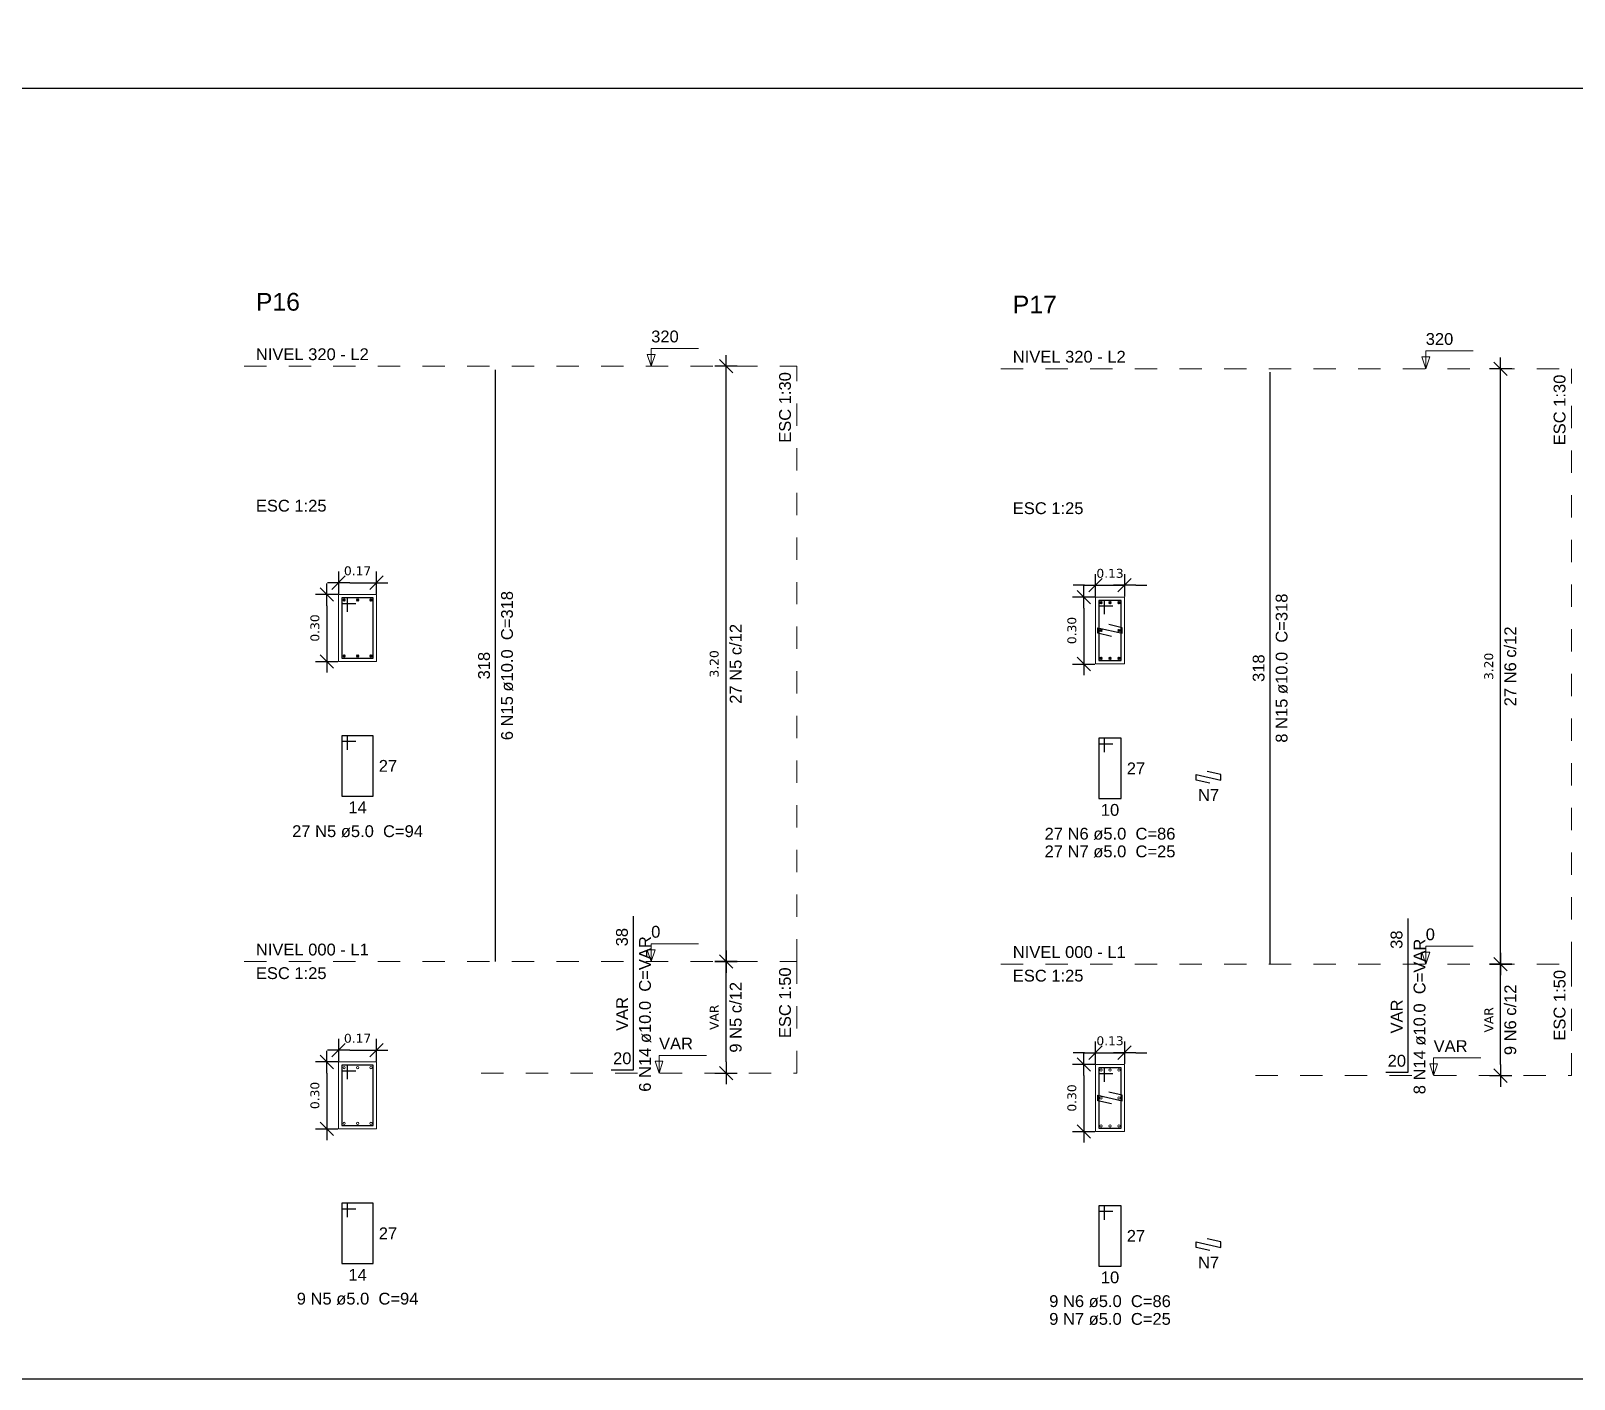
# Model space of a CAD drawing. Extents: x 25 to 1028, y -81 to 176.
# Drawn here: x 794.65 to 801.56, y 119.68 to 125.72 of the extents above; entities that cross this region are included whole.
import ezdxf

# ---------------------------------------------------------------- set-up
doc = ezdxf.new("R2010")
doc.units = 0
doc.header["$LTSCALE"] = 0.3
doc.header["$PDSIZE"] = 0.1
doc.linetypes.add('DOT2', pattern=[3.175, 0, -3.175])
doc.layers.get('0').update_dxf_attribs({"linetype": 'CONTINUOUS'})
doc.layers.get('Defpoints').update_dxf_attribs({"linetype": 'CONTINUOUS'})
doc.layers.add('ARQ-CTA-1_025', color=1, linetype='CONTINUOUS')
for name, color, linetype, lineweight in [('DT-Barras na forma', 2, 'CONTINUOUS', 30), ('DT-Barras no corte', 5, 'CONTINUOUS', 5), ('DT-Barras rebatidas', 2, 'CONTINUOUS', 30), ('DT-Forma', 5, 'CONTINUOUS', 5), ('DT-Pontilhado', 9, 'DOT2', 5), ('DT-Textos', 7, 'CONTINUOUS', 5), ('DT-Título', 3, 'CONTINUOUS', 20)]:
    doc.layers.add(name, color=color, linetype=linetype, lineweight=lineweight)
doc.layers.add('VPort', color=45, linetype='CONTINUOUS', plot=False)
doc.styles.add('Arial', font='arial.ttf')
doc.styles.add('FNDE Texto Cota 0025', font='verdana.ttf', dxfattribs={"height": 0.04})
doc.dimstyles.new('FNDE 1-0025', dxfattribs={"dimscale": 5, "dimtxt": 0.04, "dimasz": 0.01, "dimexe": 0.15, "dimexo": 0.15, "dimgap": 0.005, "dimtad": 1, "dimzin": 1, "dimdsep": 46, "dimtxsty": 'FNDE Texto Cota 0025', "dimblk": 'tic', "dimcen": 0.015, "dimdle": 0.15, "dimse1": 1, "dimse2": 1, "dimclrd": 251, "dimclre": 251, "dimclrt": 256, "dimaunit": 1, "dimadec": 3, "dimazin": 0, "dimtfac": 1, "dimtix": 1, "dimtmove": 2, "dimatfit": 3, "dimfxl": 0.15, "dimtvp": 1, "dimtolj": 1, "dimtzin": 0, "dimarcsym": 0})

# ---------------------------------------------------------------- blocks, each defined once
blk = doc.blocks.new('tic')
at = {"color": 251}
for p, q in [((-1, 0), (1, 0)), ((0, -1), (0, 1))]:
    blk.add_line(p, q, dxfattribs=at)
blk.add_line((-0.6, -0.6), (0.6, 0.6))
blk = doc.blocks.new('*D250')
at = {"layer": 'ARQ-CTA-1_025', "color": 251, "lineweight": -2}
blk.add_line((795.9778, 121.0512), (795.9778, 120.8512), dxfattribs=at)
at = {"layer": 'Defpoints', "color": 0}
for p in [(796.0307, 121.1012), (795.9778, 120.8012), (796.0307, 120.8012)]:
    blk.add_point(p, dxfattribs=at)
at = {"layer": 'ARQ-CTA-1_025', "color": 251, "lineweight": -2, "xscale": 0.05, "yscale": 0.05, "zscale": 0.05}
for p, rotation in [((795.9778, 121.1012), 90), ((795.9778, 120.8012), 270)]:
    blk.add_blockref('tic', p, dxfattribs=dict(at, rotation=rotation))
at = {"layer": 'ARQ-CTA-1_025', "insert": (795.9248, 120.9512), "char_height": 0.04, "attachment_point": 5, "rotation": 90, "style": 'FNDE Texto Cota 0025'}
blk.add_mtext('\\A1;0.30', dxfattribs=at)
blk = doc.blocks.new('*D251')
at = {"layer": 'ARQ-CTA-1_025', "color": 251, "lineweight": -2}
blk.add_line((796.0807, 121.1542), (796.1507, 121.1542), dxfattribs=at)
at = {"layer": 'Defpoints', "color": 0}
for p in [(796.0307, 121.1012), (796.2007, 121.1542), (796.2007, 121.1012)]:
    blk.add_point(p, dxfattribs=at)
at = {"layer": 'ARQ-CTA-1_025', "color": 251, "lineweight": -2, "xscale": 0.05, "yscale": 0.05, "zscale": 0.05, "rotation": 180}
blk.add_blockref('tic', (796.0307, 121.1542), dxfattribs=at)
at = {"layer": 'ARQ-CTA-1_025', "color": 251, "lineweight": -2, "xscale": 0.05, "yscale": 0.05, "zscale": 0.05}
blk.add_blockref('tic', (796.2007, 121.1542), dxfattribs=at)
at = {"layer": 'ARQ-CTA-1_025', "insert": (796.1157, 121.2071), "char_height": 0.04, "attachment_point": 5, "style": 'FNDE Texto Cota 0025'}
blk.add_mtext('\\A1;0.17', dxfattribs=at)
blk = doc.blocks.new('*D252')
at = {"layer": 'ARQ-CTA-1_025', "color": 251, "lineweight": -2}
blk.add_line((797.766, 121.1013), (797.766, 121.5013), dxfattribs=at)
at = {"layer": 'Defpoints', "color": 0}
for p in [(797.766, 121.5513), (797.819, 121.5513), (797.819, 121.0513)]:
    blk.add_point(p, dxfattribs=at)
at = {"layer": 'ARQ-CTA-1_025', "color": 251, "lineweight": -2, "xscale": 0.05, "yscale": 0.05, "zscale": 0.05}
for p, rotation in [((797.766, 121.5513), 90), ((797.766, 121.0513), 270)]:
    blk.add_blockref('tic', p, dxfattribs=dict(at, rotation=rotation))
at = {"layer": 'ARQ-CTA-1_025', "insert": (797.7131, 121.3013), "char_height": 0.04, "attachment_point": 5, "rotation": 90, "style": 'FNDE Texto Cota 0025'}
blk.add_mtext('\\A1;VAR', dxfattribs=at)
blk = doc.blocks.new('*D253')
at = {"layer": 'ARQ-CTA-1_025', "color": 251, "lineweight": -2}
blk.add_line((795.9778, 123.1453), (795.9778, 122.9453), dxfattribs=at)
at = {"layer": 'Defpoints', "color": 0}
for p in [(796.0307, 123.1953), (795.9778, 122.8953), (796.0307, 122.8953)]:
    blk.add_point(p, dxfattribs=at)
at = {"layer": 'ARQ-CTA-1_025', "color": 251, "lineweight": -2, "xscale": 0.05, "yscale": 0.05, "zscale": 0.05}
for p, rotation in [((795.9778, 123.1953), 90), ((795.9778, 122.8953), 270)]:
    blk.add_blockref('tic', p, dxfattribs=dict(at, rotation=rotation))
at = {"layer": 'ARQ-CTA-1_025', "insert": (795.9248, 123.0453), "char_height": 0.04, "attachment_point": 5, "rotation": 90, "style": 'FNDE Texto Cota 0025'}
blk.add_mtext('\\A1;0.30', dxfattribs=at)
blk = doc.blocks.new('*D254')
at = {"layer": 'ARQ-CTA-1_025', "color": 251, "lineweight": -2}
blk.add_line((796.0807, 123.2483), (796.1507, 123.2483), dxfattribs=at)
at = {"layer": 'Defpoints', "color": 0}
for p in [(796.2007, 123.2483), (796.0307, 123.1953), (796.2007, 123.1953)]:
    blk.add_point(p, dxfattribs=at)
at = {"layer": 'ARQ-CTA-1_025', "color": 251, "lineweight": -2, "xscale": 0.05, "yscale": 0.05, "zscale": 0.05, "rotation": 180}
blk.add_blockref('tic', (796.0307, 123.2483), dxfattribs=at)
at = {"layer": 'ARQ-CTA-1_025', "color": 251, "lineweight": -2, "xscale": 0.05, "yscale": 0.05, "zscale": 0.05}
blk.add_blockref('tic', (796.2007, 123.2483), dxfattribs=at)
at = {"layer": 'ARQ-CTA-1_025', "insert": (796.1157, 123.3012), "char_height": 0.04, "attachment_point": 5, "style": 'FNDE Texto Cota 0025'}
blk.add_mtext('\\A1;0.17', dxfattribs=at)
blk = doc.blocks.new('*D255')
at = {"layer": 'ARQ-CTA-1_025', "color": 251, "lineweight": -2}
blk.add_line((797.766, 121.6013), (797.766, 124.168), dxfattribs=at)
at = {"layer": 'Defpoints', "color": 0}
for p in [(797.766, 124.218), (797.819, 124.218), (797.819, 121.5513)]:
    blk.add_point(p, dxfattribs=at)
at = {"layer": 'ARQ-CTA-1_025', "color": 251, "lineweight": -2, "xscale": 0.05, "yscale": 0.05, "zscale": 0.05}
for p, rotation in [((797.766, 124.218), 90), ((797.766, 121.5513), 270)]:
    blk.add_blockref('tic', p, dxfattribs=dict(at, rotation=rotation))
at = {"layer": 'ARQ-CTA-1_025', "insert": (797.7131, 122.8846), "char_height": 0.04, "attachment_point": 5, "rotation": 90, "style": 'FNDE Texto Cota 0025'}
blk.add_mtext('\\A1;3.20', dxfattribs=at)
blk = doc.blocks.new('*D256')
at = {"layer": 'ARQ-CTA-1_025', "color": 251, "lineweight": -2}
blk.add_line((799.3679, 121.04), (799.3679, 120.84), dxfattribs=at)
at = {"layer": 'Defpoints', "color": 0}
for p in [(799.4209, 121.09), (799.3679, 120.79), (799.4209, 120.79)]:
    blk.add_point(p, dxfattribs=at)
at = {"layer": 'ARQ-CTA-1_025', "color": 251, "lineweight": -2, "xscale": 0.05, "yscale": 0.05, "zscale": 0.05}
for p, rotation in [((799.3679, 121.09), 90), ((799.3679, 120.79), 270)]:
    blk.add_blockref('tic', p, dxfattribs=dict(at, rotation=rotation))
at = {"layer": 'ARQ-CTA-1_025', "insert": (799.315, 120.94), "char_height": 0.04, "attachment_point": 5, "rotation": 90, "style": 'FNDE Texto Cota 0025'}
blk.add_mtext('\\A1;0.30', dxfattribs=at)
blk = doc.blocks.new('*D257')
at = {"layer": 'ARQ-CTA-1_025', "color": 251, "lineweight": -2}
for p, q in [((799.3709, 121.1429), (799.3209, 121.1429)), ((799.4209, 121.1429), (799.5509, 121.1429)), ((799.6009, 121.1429), (799.6509, 121.1429))]:
    blk.add_line(p, q, dxfattribs=at)
at = {"layer": 'Defpoints', "color": 0}
for p in [(799.5509, 121.1429), (799.4209, 121.09), (799.5509, 121.09)]:
    blk.add_point(p, dxfattribs=at)
at = {"layer": 'ARQ-CTA-1_025', "color": 251, "lineweight": -2, "xscale": 0.05, "yscale": 0.05, "zscale": 0.05}
blk.add_blockref('tic', (799.4209, 121.1429), dxfattribs=at)
at = {"layer": 'ARQ-CTA-1_025', "color": 251, "lineweight": -2, "xscale": 0.05, "yscale": 0.05, "zscale": 0.05, "rotation": 180}
blk.add_blockref('tic', (799.5509, 121.1429), dxfattribs=at)
at = {"layer": 'ARQ-CTA-1_025', "insert": (799.4859, 121.1959), "char_height": 0.04, "attachment_point": 5, "style": 'FNDE Texto Cota 0025'}
blk.add_mtext('\\A1;0.13', dxfattribs=at)
blk = doc.blocks.new('*D258')
at = {"layer": 'ARQ-CTA-1_025', "color": 251, "lineweight": -2}
blk.add_line((801.2352, 121.09), (801.2352, 121.49), dxfattribs=at)
at = {"layer": 'Defpoints', "color": 0}
for p in [(801.2352, 121.54), (801.2881, 121.54), (801.2881, 121.04)]:
    blk.add_point(p, dxfattribs=at)
at = {"layer": 'ARQ-CTA-1_025', "color": 251, "lineweight": -2, "xscale": 0.05, "yscale": 0.05, "zscale": 0.05}
for p, rotation in [((801.2352, 121.54), 90), ((801.2352, 121.04), 270)]:
    blk.add_blockref('tic', p, dxfattribs=dict(at, rotation=rotation))
at = {"layer": 'ARQ-CTA-1_025', "insert": (801.1822, 121.29), "char_height": 0.04, "attachment_point": 5, "rotation": 90, "style": 'FNDE Texto Cota 0025'}
blk.add_mtext('\\A1;VAR', dxfattribs=at)
blk = doc.blocks.new('*D259')
at = {"layer": 'ARQ-CTA-1_025', "color": 251, "lineweight": -2}
blk.add_line((799.3679, 123.134), (799.3679, 122.934), dxfattribs=at)
at = {"layer": 'Defpoints', "color": 0}
for p in [(799.4209, 123.184), (799.3679, 122.884), (799.4209, 122.884)]:
    blk.add_point(p, dxfattribs=at)
at = {"layer": 'ARQ-CTA-1_025', "color": 251, "lineweight": -2, "xscale": 0.05, "yscale": 0.05, "zscale": 0.05}
for p, rotation in [((799.3679, 123.184), 90), ((799.3679, 122.884), 270)]:
    blk.add_blockref('tic', p, dxfattribs=dict(at, rotation=rotation))
at = {"layer": 'ARQ-CTA-1_025', "insert": (799.315, 123.034), "char_height": 0.04, "attachment_point": 5, "rotation": 90, "style": 'FNDE Texto Cota 0025'}
blk.add_mtext('\\A1;0.30', dxfattribs=at)
blk = doc.blocks.new('*D260')
at = {"layer": 'ARQ-CTA-1_025', "color": 251, "lineweight": -2}
for p, q in [((799.3709, 123.237), (799.3209, 123.237)), ((799.4209, 123.237), (799.5509, 123.237)), ((799.6009, 123.237), (799.6509, 123.237))]:
    blk.add_line(p, q, dxfattribs=at)
at = {"layer": 'Defpoints', "color": 0}
for p in [(799.4209, 123.184), (799.5509, 123.237), (799.5509, 123.184)]:
    blk.add_point(p, dxfattribs=at)
at = {"layer": 'ARQ-CTA-1_025', "color": 251, "lineweight": -2, "xscale": 0.05, "yscale": 0.05, "zscale": 0.05}
blk.add_blockref('tic', (799.4209, 123.237), dxfattribs=at)
at = {"layer": 'ARQ-CTA-1_025', "color": 251, "lineweight": -2, "xscale": 0.05, "yscale": 0.05, "zscale": 0.05, "rotation": 180}
blk.add_blockref('tic', (799.5509, 123.237), dxfattribs=at)
at = {"layer": 'ARQ-CTA-1_025', "insert": (799.4859, 123.2899), "char_height": 0.04, "attachment_point": 5, "style": 'FNDE Texto Cota 0025'}
blk.add_mtext('\\A1;0.13', dxfattribs=at)
blk = doc.blocks.new('*D261')
at = {"layer": 'ARQ-CTA-1_025', "color": 251, "lineweight": -2}
blk.add_line((801.2352, 121.59), (801.2352, 124.1567), dxfattribs=at)
at = {"layer": 'Defpoints', "color": 0}
for p in [(801.2352, 124.2067), (801.2881, 124.2067), (801.2881, 121.54)]:
    blk.add_point(p, dxfattribs=at)
at = {"layer": 'ARQ-CTA-1_025', "color": 251, "lineweight": -2, "xscale": 0.05, "yscale": 0.05, "zscale": 0.05}
for p, rotation in [((801.2352, 124.2067), 90), ((801.2352, 121.54), 270)]:
    blk.add_blockref('tic', p, dxfattribs=dict(at, rotation=rotation))
at = {"layer": 'ARQ-CTA-1_025', "insert": (801.1822, 122.8734), "char_height": 0.04, "attachment_point": 5, "rotation": 90, "style": 'FNDE Texto Cota 0025'}
blk.add_mtext('\\A1;3.20', dxfattribs=at)

msp = doc.modelspace()

# ---------------------------------------------------------------- linework, layer by layer
at = {"layer": 'DT-Barras na forma'}
for p, q in [((796.07072764, 123.18031115), (796.04572764, 123.18031114)), ((796.04572764, 123.18031114), (796.04572765, 122.91031114)), ((796.18572774, 123.18031114), (796.04572774, 123.18031109)), ((796.04572774, 123.18031109), (796.04572774, 123.15531109)), ((796.07072762, 123.11781115), (796.07072764, 123.18031115)), ((796.18572765, 122.91031114), (796.18572774, 123.18031114)), ((796.04572774, 123.15531109), (796.10822774, 123.15531109)), ((799.46085087, 123.16904152), (799.43585087, 123.16904151)), ((799.43585087, 123.16904151), (799.43585087, 122.89904151)), ((799.53585096, 123.16904151), (799.43585096, 123.16904148)), ((799.43585096, 123.16904148), (799.43585096, 123.14404148)), ((799.43585096, 123.14404148), (799.49835096, 123.14404148)), ((799.46085085, 123.10654152), (799.46085087, 123.16904152)), ((799.53585087, 122.89904151), (799.53585096, 123.16904151)), ((799.4308508, 123.02154159), (799.4308508, 123.04654159)), ((799.4308508, 123.04654159), (799.54085081, 123.02154163)), ((799.54085082, 123.04654163), (799.47990502, 123.06039295)), ((799.54085081, 123.02154163), (799.54085082, 123.04654163)), ((799.4917966, 123.00769027), (799.4308508, 123.02154159)), ((796.04572765, 122.91031114), (796.18572765, 122.91031114)), ((799.43585087, 122.89904151), (799.53585087, 122.89904151)), ((796.07072764, 121.08623615), (796.04572764, 121.08623614)), ((796.04572764, 121.08623614), (796.04572765, 120.81623614)), ((796.18572774, 121.08623614), (796.04572774, 121.08623609)), ((796.04572774, 121.08623609), (796.04572774, 121.06123609)), ((796.04572774, 121.06123609), (796.10822774, 121.06123609)), ((796.07072762, 121.02373615), (796.07072764, 121.08623615)), ((796.18572765, 120.81623614), (796.18572774, 121.08623614)), ((799.46085087, 121.07496652), (799.43585087, 121.07496651)), ((799.43585087, 121.07496651), (799.43585087, 120.80496651)), ((799.53585096, 121.07496651), (799.43585096, 121.07496648)), ((799.43585096, 121.07496648), (799.43585096, 121.04996648)), ((799.43585096, 121.04996648), (799.49835096, 121.04996648)), ((799.46085085, 121.01246652), (799.46085087, 121.07496652)), ((799.53585087, 120.80496651), (799.53585096, 121.07496651)), ((799.54085082, 120.95246663), (799.47990502, 120.96631795)), ((799.4308508, 120.92746659), (799.4308508, 120.95246659)), ((799.4308508, 120.95246659), (799.54085081, 120.92746663)), ((799.4917966, 120.91361527), (799.4308508, 120.92746659)), ((799.54085081, 120.92746663), (799.54085082, 120.95246663)), ((796.04572765, 120.81623614), (796.18572765, 120.81623614)), ((799.43585087, 120.80496651), (799.53585087, 120.80496651))]:
    msp.add_line(p, q, dxfattribs=at)
at = {"layer": 'DT-Barras no corte'}
for p, q in [((796.05072762, 123.16531115), (796.06072762, 123.17531115)), ((796.05072762, 123.17531115), (796.06072762, 123.16531115)), ((796.11072762, 123.16531115), (796.12072762, 123.17531115)), ((796.11072762, 123.17531115), (796.12072762, 123.16531115)), ((796.17072762, 123.16531115), (796.18072762, 123.17531115)), ((796.17072762, 123.17531115), (796.18072762, 123.16531115)), ((799.44085085, 123.15404152), (799.45085085, 123.16404152)), ((799.44085085, 123.16404152), (799.45085085, 123.15404152)), ((799.48085085, 123.15404152), (799.49085085, 123.16404152)), ((799.48085085, 123.16404152), (799.49085085, 123.15404152)), ((799.52085085, 123.15404152), (799.53085085, 123.16404152)), ((799.52085085, 123.16404152), (799.53085085, 123.15404152)), ((799.44085085, 123.02904152), (799.45085085, 123.03904152)), ((799.44085085, 123.03904152), (799.45085085, 123.02904152)), ((799.52085085, 123.02904152), (799.53085085, 123.03904152)), ((799.52085085, 123.03904152), (799.53085085, 123.02904152)), ((796.05072762, 122.91531115), (796.06072762, 122.92531115)), ((796.05072762, 122.92531115), (796.06072762, 122.91531115)), ((796.11072762, 122.91531115), (796.12072762, 122.92531115)), ((796.11072762, 122.92531115), (796.12072762, 122.91531115)), ((796.17072762, 122.91531115), (796.18072762, 122.92531115)), ((796.17072762, 122.92531115), (796.18072762, 122.91531115)), ((799.44085085, 122.90404152), (799.45085085, 122.91404152)), ((799.44085085, 122.91404152), (799.45085085, 122.90404152)), ((799.48085085, 122.90404152), (799.49085085, 122.91404152)), ((799.48085085, 122.91404152), (799.49085085, 122.90404152)), ((799.52085085, 122.90404152), (799.53085085, 122.91404152)), ((799.52085085, 122.91404152), (799.53085085, 122.90404152))]:
    msp.add_line(p, q, dxfattribs=at)
for centre in [(796.05572762, 123.17031115), (796.11572762, 123.17031115), (796.17572762, 123.17031115), (799.44585085, 123.15904152), (799.48585085, 123.15904152), (799.52585085, 123.15904152), (799.44585085, 123.03404152), (799.52585085, 123.03404152), (796.05572762, 122.92031115), (796.11572762, 122.92031115), (796.17572762, 122.92031115), (799.44585085, 122.90904152), (799.48585085, 122.90904152), (799.52585085, 122.90904152), (796.05572762, 121.07623615), (796.11572762, 121.07623615), (796.17572762, 121.07623615), (799.44585085, 121.06496652), (799.48585085, 121.06496652), (799.52585085, 121.06496652), (799.44585085, 120.93996652), (799.52585085, 120.93996652), (796.05572762, 120.82623615), (796.11572762, 120.82623615), (796.17572762, 120.82623615), (799.44585085, 120.81496652), (799.48585085, 120.81496652), (799.52585085, 120.81496652)]:
    msp.add_circle(centre, 0.005, dxfattribs=at)
at = {"layer": 'DT-Barras rebatidas'}
for p, q in [((796.73347762, 121.55131115), (796.73347849, 124.20211797)), ((800.2026551, 121.54004152), (800.20265597, 124.19084835)), ((796.07072764, 122.56261115), (796.04572764, 122.56261114)), ((796.04572764, 122.56261114), (796.04572765, 122.29261114)), ((796.18572774, 122.56261114), (796.04572774, 122.56261109)), ((796.04572774, 122.56261109), (796.04572774, 122.53761109)), ((796.07072762, 122.50011115), (796.07072764, 122.56261115)), ((796.18572765, 122.29261114), (796.18572774, 122.56261114)), ((799.46085087, 122.55134152), (799.43585087, 122.55134151)), ((799.43585087, 122.55134151), (799.43585087, 122.28134151)), ((799.53585096, 122.55134151), (799.43585096, 122.55134148)), ((799.43585096, 122.55134148), (799.43585096, 122.52634148)), ((799.46085085, 122.48884152), (799.46085087, 122.55134152)), ((799.53585087, 122.28134151), (799.53585096, 122.55134151)), ((796.04572774, 122.53761109), (796.10822774, 122.53761109)), ((799.43585096, 122.52634148), (799.49835096, 122.52634148)), ((799.87203005, 122.36412909), (799.87203005, 122.38912909)), ((799.87203005, 122.38912909), (799.98203006, 122.36412913)), ((799.93297585, 122.35027777), (799.87203005, 122.36412909)), ((799.98203007, 122.38912913), (799.92108427, 122.40298045)), ((799.98203006, 122.36412913), (799.98203007, 122.38912913)), ((796.04572765, 122.29261114), (796.18572765, 122.29261114)), ((799.43585087, 122.28134151), (799.53585087, 122.28134151)), ((797.35122779, 121.56631115), (797.35122785, 121.75465367)), ((800.82040526, 121.55504152), (800.82040532, 121.74338405)), ((797.35122762, 121.06631115), (797.35122779, 121.56631115)), ((800.8204051, 121.05504152), (800.82040526, 121.55504152)), ((797.25122762, 121.06631115), (797.35122762, 121.06631115)), ((800.7204051, 121.05504152), (800.8204051, 121.05504152)), ((796.07072764, 120.46853615), (796.04572764, 120.46853614)), ((796.04572764, 120.46853614), (796.04572765, 120.19853614)), ((796.18572774, 120.46853614), (796.04572774, 120.46853609)), ((796.04572774, 120.46853609), (796.04572774, 120.44353609)), ((796.04572774, 120.44353609), (796.10822774, 120.44353609)), ((796.07072762, 120.40603615), (796.07072764, 120.46853615)), ((796.18572765, 120.19853614), (796.18572774, 120.46853614)), ((799.46085087, 120.45726652), (799.43585087, 120.45726651)), ((799.43585087, 120.45726651), (799.43585087, 120.18726651)), ((799.53585096, 120.45726651), (799.43585096, 120.45726648)), ((799.43585096, 120.45726648), (799.43585096, 120.43226648)), ((799.43585096, 120.43226648), (799.49835096, 120.43226648)), ((799.46085085, 120.39476652), (799.46085087, 120.45726652)), ((799.53585087, 120.18726651), (799.53585096, 120.45726651)), ((799.87203005, 120.27005409), (799.87203005, 120.29505409)), ((799.87203005, 120.29505409), (799.98203006, 120.27005413)), ((799.93297585, 120.25620277), (799.87203005, 120.27005409)), ((799.98203007, 120.29505413), (799.92108427, 120.30890545)), ((799.98203006, 120.27005413), (799.98203007, 120.29505413)), ((796.04572765, 120.19853614), (796.18572765, 120.19853614)), ((799.43585087, 120.18726651), (799.53585087, 120.18726651))]:
    msp.add_line(p, q, dxfattribs=at)
at = {"layer": 'DT-Forma'}
for points in [[(796.03072762, 122.89531115), (796.03072762, 123.19531115), (796.20072762, 123.19531115), (796.20072762, 122.89531115), (796.03072762, 122.89531115)], [(799.42085085, 122.88404152), (799.42085085, 123.18404152), (799.55085085, 123.18404152), (799.55085085, 122.88404152), (799.42085085, 122.88404152)], [(796.03072762, 120.80123615), (796.03072762, 121.10123615), (796.20072762, 121.10123615), (796.20072762, 120.80123615), (796.03072762, 120.80123615)], [(799.42085085, 120.78996652), (799.42085085, 121.08996652), (799.55085085, 121.08996652), (799.55085085, 120.78996652), (799.42085085, 120.78996652)]]:
    msp.add_lwpolyline(points, close=True, dxfattribs=at)
at = {"layer": 'DT-Pontilhado', "ltscale": 0.05}
for p, q in [((795.60712762, 124.2179779), (798.08370262, 124.2179779)), ((798.08370262, 121.55131115), (798.08370262, 124.2179779)), ((798.99725085, 124.20670827), (801.5528801, 124.20670827)), ((801.5528801, 121.54004152), (801.5528801, 124.20670827)), ((795.60712762, 121.55131115), (798.08370262, 121.55131115)), ((798.08370262, 121.05131115), (798.08370262, 121.55131115)), ((798.99725085, 121.54004152), (801.5528801, 121.54004152)), ((801.5528801, 121.04004152), (801.5528801, 121.54004152)), ((796.66877762, 121.05131115), (798.08370262, 121.05131115)), ((800.1379551, 121.04004152), (801.5528801, 121.04004152))]:
    msp.add_line(p, q, dxfattribs=at)
at = {"layer": 'DT-Textos'}
for points in [[(797.43065262, 124.2179779), (797.43065262, 124.2974029), (797.64245262, 124.2974029)], [(800.8998301, 124.20670827), (800.8998301, 124.28613327), (801.1116301, 124.28613327)], [(797.43065262, 121.55131115), (797.43065262, 121.63073615), (797.64245262, 121.63073615)], [(800.8998301, 121.54004152), (800.8998301, 121.61946652), (801.1116301, 121.61946652)], [(797.46595262, 121.05131115), (797.46595262, 121.13073615), (797.67775262, 121.13073615)], [(800.9351301, 121.04004152), (800.9351301, 121.11946652), (801.1469301, 121.11946652)]]:
    msp.add_lwpolyline(points, dxfattribs=at)
for points in [[(797.44830262, 124.2709279), (797.43065262, 124.2179779), (797.41300262, 124.2709279), (797.44830262, 124.2709279)], [(800.9174801, 124.25965827), (800.8998301, 124.20670827), (800.8821801, 124.25965827), (800.9174801, 124.25965827)], [(797.44830262, 121.60426115), (797.43065262, 121.55131115), (797.41300262, 121.60426115), (797.44830262, 121.60426115)], [(800.9174801, 121.59299152), (800.8998301, 121.54004152), (800.8821801, 121.59299152), (800.9174801, 121.59299152)], [(797.48360262, 121.10426115), (797.46595262, 121.05131115), (797.44830262, 121.10426115), (797.48360262, 121.10426115)], [(800.9527801, 121.09299152), (800.9351301, 121.04004152), (800.9174801, 121.09299152), (800.9527801, 121.09299152)]]:
    msp.add_lwpolyline(points, close=True, dxfattribs=at)
at = {"layer": 'VPort'}
msp.add_line((785.41814783, 125.46413426), (805.10047234, 125.46413426), dxfattribs=at)
msp.add_lwpolyline([(784.80967722, 139.87959646), (808.9966287, 139.87959646), (808.9966287, 119.68049125), (784.80967722, 119.68049125)], close=True, dxfattribs=at)

# ---------------------------------------------------------------- texts
at = {"layer": 'DT-Barras na forma', "color": 7, "char_height": 0.05295, "attachment_point": 8, "rotation": 90.000210459, "line_spacing_factor": 0.9, "style": 'Arial'}
for s, insert, width in [('27 N5 c/12', (797.83642612, 122.88464452), 0.6354), ('27 N6 c/12', (801.3056036, 122.8733749), 0.6354), ('9 N5 c/12', (797.83642612, 121.30131115), 0.57186), ('9 N6 c/12', (801.3056036, 121.29004152), 0.57186)]:
    msp.add_mtext(s, dxfattribs=dict(at, insert=insert, width=width))
at = {"layer": 'DT-Barras rebatidas', "color": 7, "char_height": 0.05295, "attachment_point": 8, "rotation": 90.000210459, "line_spacing_factor": 0.9, "style": 'Arial'}
for s, insert, width in [('6 N15 ø10.0  C=318', (796.81295412, 122.87673615), 1.14372), ('8 N15 ø10.0  C=318', (800.28207735, 122.86546653), 1.14372), ('318', (796.70915456, 122.87671457), 0.29062), ('318', (800.17833203, 122.86544494), 0.29062), ('38', (797.32690432, 121.66048242), 0.22708), ('6 N14 ø10.0  C=VAR', (797.43070412, 121.31623615), 1.14372), ('38', (800.79608179, 121.64921279), 0.22708), ('8 N14 ø10.0  C=VAR', (800.89982735, 121.30496653), 1.14372), ('VAR', (797.3269042, 121.31631115), 0.29062), ('VAR', (800.79608168, 121.30504153), 0.29062)]:
    msp.add_mtext(s, dxfattribs=dict(at, insert=insert, width=width))
at = {"layer": 'DT-Barras rebatidas', "color": 7, "char_height": 0.05295, "line_spacing_factor": 0.9, "style": 'Arial'}
for s, insert, width, attachment_point in [('27', (796.21073392, 122.45408614), 0.22708, 1), ('27', (799.56085715, 122.44281651), 0.22708, 1), ('N7', (799.92705085, 122.27094002), 0.12708, 8), ('14', (796.11572765, 122.26828764), 0.22708, 2), ('10', (799.48585087, 122.25701801), 0.22708, 2), ('27 N5 ø5.0  C=94', (796.11567762, 122.10720965), 1.01664, 8), ('27 N6 ø5.0  C=86', (799.48580085, 122.09594002), 1.01664, 8), ('27 N7 ø5.0  C=25', (799.48580085, 122.01669002), 1.01664, 8), ('20', (797.30122762, 121.09063465), 0.22708, 8), ('20', (800.7704051, 121.07936502), 0.22708, 8), ('27', (796.21073324, 120.36001114), 0.22708, 1), ('27', (799.56085646, 120.34874151), 0.22708, 1), ('N7', (799.92705085, 120.17669002), 0.12708, 8), ('14', (796.11572765, 120.17421264), 0.22708, 2), ('10', (799.48585087, 120.16294301), 0.22708, 2), ('9 N5 ø5.0  C=94', (796.11567762, 120.01320965), 0.9531, 8), ('9 N6 ø5.0  C=86', (799.48580085, 120.00194002), 0.9531, 8), ('9 N7 ø5.0  C=25', (799.48580085, 119.92244002), 0.9531, 8)]:
    msp.add_mtext(s, dxfattribs=dict(at, insert=insert, width=width, attachment_point=attachment_point))
at = {"layer": 'DT-Textos', "char_height": 0.05295, "attachment_point": 7, "line_spacing_factor": 0.798, "style": 'Arial'}
for s, insert, width in [('320', (797.43067762, 124.32395965), 0.19062), ('320', (800.89980085, 124.31269002), 0.19062), ('NIVEL 320 - L2', (795.66017762, 124.24445965), 0.88956), ('NIVEL 320 - L2', (799.05030085, 124.23319002), 0.88956), ('ESC 1:25', (795.66017762, 123.56595965), 0.50832), ('ESC 1:25', (799.05030085, 123.55469002), 0.50832), ('0', (797.43067762, 121.65720965), 0.06354), ('0', (800.89980085, 121.64594002), 0.06354), ('NIVEL 000 - L1', (795.66017762, 121.57770965), 0.88956), ('NIVEL 000 - L1', (799.05030085, 121.56644002), 0.88956), ('ESC 1:25', (795.66017762, 121.47195965), 0.50832), ('ESC 1:25', (799.05030085, 121.46069002), 0.50832), ('VAR', (797.46592762, 121.15720965), 0.19062), ('VAR', (800.93505085, 121.14594002), 0.19062)]:
    msp.add_mtext(s, dxfattribs=dict(at, insert=insert, width=width))
at = {"layer": 'DT-Textos', "char_height": 0.05295, "width": 0.50832, "attachment_point": 9, "rotation": 90.000210459, "line_spacing_factor": 0.798, "style": 'Arial'}
for s, insert in [('ESC 1:30', (798.05720412, 124.19148615)), ('ESC 1:30', (801.52632735, 124.18021652)), ('ESC 1:50', (798.05720412, 121.52473615)), ('ESC 1:50', (801.52632735, 121.51346652))]:
    msp.add_mtext(s, dxfattribs=dict(at, insert=insert))
at = {"layer": 'DT-Título', "char_height": 0.079425, "width": 0.28593, "attachment_point": 7, "line_spacing_factor": 0.798, "style": 'Arial'}
for s, insert in [('P16', (795.66017762, 124.46571113)), ('P17', (799.05030085, 124.45444151))]:
    msp.add_mtext(s, dxfattribs=dict(at, insert=insert))

# ---------------------------------------------------------------- dimensions: what is measured, and where the dimension line sits
at = {"layer": 'ARQ-CTA-1_025'}
for base, p1, p2, text, picture, middle in [((797.76600262, 124.2179779), (797.81895262, 121.55131115), (797.81895262, 124.2179779), '3.20', '*D255', (797.71305262, 122.88464452)), ((801.2351801, 124.20670827), (801.2881301, 121.54004152), (801.2881301, 124.20670827), '3.20', '*D261', (801.1822301, 122.8733749)), ((797.76600262, 121.55131115), (797.81895262, 121.05131115), (797.81895262, 121.55131115), 'VAR', '*D252', (797.71305262, 121.30131115)), ((801.2351801, 121.54004152), (801.2881301, 121.04004152), (801.2881301, 121.54004152), 'VAR', '*D258', (801.1822301, 121.29004152))]:
    dim = msp.add_linear_dim(base=base, p1=p1, p2=p2, angle=90, text=text, dimstyle='FNDE 1-0025', dxfattribs=at)
    dim.commit()
    dim.dimension.update_dxf_attribs({"geometry": picture, "text_midpoint": middle, "dimtype": 160})
for base, p1, p2, picture, middle in [((796.20072762, 123.24826115), (796.03072762, 123.19531115), (796.20072762, 123.19531115), '*D254', (796.11572762, 123.30121115)), ((799.55085085, 123.23699152), (799.42085085, 123.18404152), (799.55085085, 123.18404152), '*D260', (799.48585085, 123.28994152)), ((796.20072762, 121.15418615), (796.03072762, 121.10123615), (796.20072762, 121.10123615), '*D251', (796.11572762, 121.20713615)), ((799.55085085, 121.14291652), (799.42085085, 121.08996652), (799.55085085, 121.08996652), '*D257', (799.48585085, 121.19586652))]:
    dim = msp.add_linear_dim(base=base, p1=p1, p2=p2, dimstyle='FNDE 1-0025', dxfattribs=at)
    dim.commit()
    dim.dimension.update_dxf_attribs({"geometry": picture, "text_midpoint": middle, "dimtype": 160})
for base, p1, p2, picture, middle in [((795.97777762, 122.89531115), (796.03072762, 123.19531115), (796.03072762, 122.89531115), '*D253', (795.92482762, 123.04531115)), ((799.36790085, 122.88404152), (799.42085085, 123.18404152), (799.42085085, 122.88404152), '*D259', (799.31495085, 123.03404152)), ((795.97777762, 120.80123615), (796.03072762, 121.10123615), (796.03072762, 120.80123615), '*D250', (795.92482762, 120.95123615)), ((799.36790085, 120.78996652), (799.42085085, 121.08996652), (799.42085085, 120.78996652), '*D256', (799.31495085, 120.93996652))]:
    dim = msp.add_linear_dim(base=base, p1=p1, p2=p2, angle=90, dimstyle='FNDE 1-0025', dxfattribs=at)
    dim.commit()
    dim.dimension.update_dxf_attribs({"geometry": picture, "text_midpoint": middle, "dimtype": 160})

doc.saveas('drawing.dxf')
